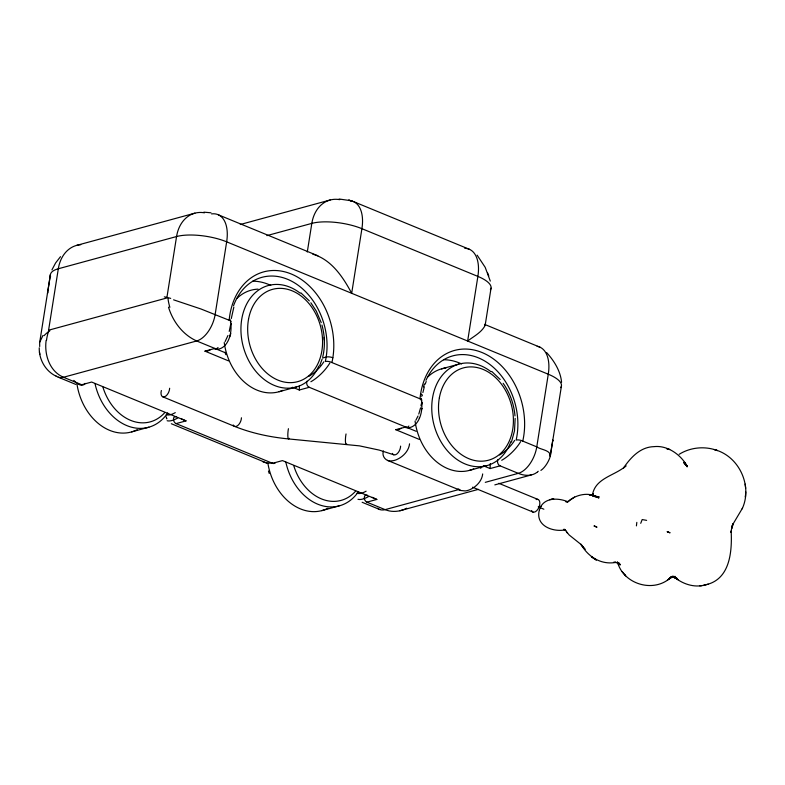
<?xml version="1.0" encoding="UTF-8"?>
<svg xmlns="http://www.w3.org/2000/svg" width="785" height="785" viewBox="0 0 785 785"><rect width="100%" height="100%" fill="white"/><g stroke="black" fill="none" stroke-linecap="round" stroke-linejoin="round"><path stroke-width="1.18" d="M715.302 449.864C739.372 456.654 752.727 486.18 742.188 508.778M745.75 491.91L745.397 497.14L745.505 495.61M409.554 443.829C408.789 450.933 403.127 456.684 396.857 459.529A34.579 19.203 -67.6 0 1 392.078 460.834C386.406 462.149 381.353 456.399 383.433 450.953M482.687 473.934C481.931 481.038 476.269 486.788 469.989 489.634A34.579 19.203 -67.6 0 1 465.22 490.939L460.707 490.497L387.564 460.393M491.047 288.124L485.14 325.402C481.568 332.467 473.757 336.333 467.644 341.024L477.879 276.408A36.012 20.008 -67.6 0 0 464.789 248.354M636.419 525.881L636.821 522.378M46.129 340.484C44.195 354.604 49.533 371.344 63.487 377.261L81.699 384.758L91.639 382.04L186.016 420.888L176.066 423.596A4.092 3.13 74.8 0 1 173.985 417.139L176.311 416.501M299.389 385.827L299.301 390.008L309.251 387.299L405.708 427.011A4.092 3.13 74.8 0 0 408.867 426.039M490.223 464.327L490.134 468.566L500.084 465.848L518.286 473.345C524.203 475.877 531.681 476.436 537.038 472.315M490.233 464.269L490.35 463.562M47.689 292.157L47.502 293.384L50.436 274.554L39.642 342.692L39.711 346.489M540.894 470.411C545.928 467.114 550.511 458.165 550.628 454.083L552.836 439.983L550.148 456.281C551.129 450.04 540.796 449.864 536.773 446.871L522.761 441.101A4.798 1.776 12.9 0 0 516.147 440.051A62.221 47.571 74.8 0 0 487.014 362.444A62.221 47.571 74.8 0 0 426 380.283M231.281 318.582L233.851 307.102M539.364 510.014C535.046 525.695 552.64 532.269 565.121 529.895L563.532 529.365L565.857 530.64M307.288 252.005L311.822 223.382A36.012 27.534 74.8 0 1 339.709 199.655M552.669 441.091L561.452 385.935M230.496 325.294L229.23 331.417M420.986 405.855L421.329 403.843M39.721 342.211L42.989 335.43M322.723 356.939C325.275 346.489 324.804 335.401 321.948 325.059M422.879 392.578L424.302 386.897M420.574 407.866L418.788 414.068M592.714 496.169L593.372 493.598L592.783 495.924M592.39 495.472C594.785 477.859 615.087 475.808 626.028 465.79L623.545 467.929C630.698 457.557 640.246 446.979 653.954 446.645C667.809 445.046 681.027 455.074 686.924 465.829L683.97 462.267L687.366 466.3L683.794 462.62L686.581 465.368L684.422 463.366M640.727 523.32L642.189 519.552L646.614 520.367M322.105 359.206L319.721 365.624M511.437 442.102L514.499 430.828L515.156 418.395M425.185 384.159L426.186 381.5M227.954 335.519L225.089 341.593M51.928 269.873L55.598 262.965L60.494 256.666M418.012 416.03L415.922 420.142M742.482 508.15L733.553 523.163L731.571 528.756L731.836 527.392L730.943 532.299L731.159 530.974C732.16 551.335 730.236 579.31 705.862 584.766M539.481 509.71C543.269 497.17 558.145 497.631 568.026 501.811L565.789 501.713L568.958 501.399M540.836 506.825L541.365 505.815M550.609 454.103L549.912 454.25M538.245 471.285L537.45 471.991M595.481 496.444L593.882 496.414L599.171 496.944L593.136 495.718L598.209 497.533C588.132 491.243 574.767 495.011 567.31 502.145M401.263 428.237L398.908 429.444L395.826 429.729L419.357 439.433M210.39 349.727L207.937 350.934L204.993 351.17L228.523 360.874M574.63 497.033L570.018 500.202M617.52 562.099C623.172 583.608 652.08 592.92 669.271 578.82M667.466 580.056L672.676 576.494M668.251 579.516L671.911 577.22L669.556 577.829L675.169 576.396L672.814 577.004M679.182 454.299C690.466 447.234 704.999 445.86 717.441 450.58L714.34 449.658M406.748 508.209C400.183 511.712 392.049 512.566 385.101 509.642L366.899 502.155A4.092 3.13 74.8 0 1 364.819 495.688L367.144 495.06M76.655 245.381L194.906 213.157M240.298 224.5L330.161 199.998M266.89 235.628L311.822 223.382A36.012 11.785 9 0 1 361.914 228.68L477.879 276.408A36.012 11.785 9 0 1 490.36 289.832M204.924 351.17L214.874 348.452A4.092 3.13 74.8 0 0 218.034 347.49M322.625 358.009L326.177 357.038A4.798 1.57 9 0 1 332.85 357.744M131.654 431.887L148.905 427.187M279.107 391.705L296.367 386.995M441.504 368.872L458.764 364.161M176.066 423.596L272.532 463.307L282.472 460.599L376.849 499.437L366.899 502.155M395.758 429.719L405.708 427.011M321.772 510.633L339.032 505.933M469.224 470.45L486.484 465.74M459.353 489.408L385.101 509.642A24.011 13.335 -67.6 0 1 377.516 508.219M485.287 482.343L518.286 473.345A24.011 13.335 -67.6 0 0 536.773 446.871L548.273 374.219A36.012 20.008 -67.6 0 0 537.156 346.322M399.8 510.78L478.399 489.359M494.825 484.885L531.19 474.974M672.882 576.995L670.557 576.995L676.66 577.829L671.509 576.475L676.582 578.466L672.411 576.249L678.083 579.673L673.275 576.239C681.841 583.775 693.94 588.132 705.205 584.933M702.85 585.532L708.217 584.158M549.49 499.643L553.768 498.926L551.443 499.299M701.672 585.688L699.7 585.816M339.11 199.007L350.699 200.675M203.855 212.156L210.988 212.804M615.067 562.364L617.942 562.708L613.693 562.305L615.931 562.394C601.202 565.121 587.936 556.879 580.959 544.162L585.08 549.382L580.164 543.779L569.135 534.958L564.621 529.227M186.016 420.888L181.364 418.798M593.882 496.414L596.1 496.64M376.78 499.437L372.159 497.307M312.822 254.212C331.378 259.501 343.055 277.076 351.68 293.296L361.914 228.68A36.012 20.008 -67.6 0 0 350.797 200.783M351.768 200.989L348.648 200.087L352.71 201.284M173.593 299.831L201.019 309.005L229.161 320.251A4.798 1.364 5.2 0 1 230.398 322.066M616.765 562.57L619.728 563.522L617.618 562.629L620.366 564.886L618.207 563.022M393.727 454.77L379.214 450.09L359.461 445.86L288.664 438.943C270.217 437.147 251.857 433.32 234.617 426.392L162.838 396.847M353.633 201.657L469.597 249.385M218.377 214.815L317.876 255.763M484.492 324.342L539.992 347.196M233.537 305.728A62.221 47.571 74.8 0 1 294.404 282.767A62.221 47.571 74.8 0 1 325.314 361.502A4.798 1.776 12.9 0 1 331.927 362.552L419.995 398.8A4.798 1.364 5.2 0 1 421.231 400.615M215.11 348.54L225.285 352.73M405.943 427.089L416.119 431.279M214.874 348.452L196.672 340.965C182.768 334.773 172.847 321.497 168.5 307.131M292.56 387.24L299.301 390.008M483.393 465.79L490.134 468.566M498.818 483.315L537.99 499.437M538.216 506.865L543.877 509.2M472.57 487.191L533.015 512.075M58.237 377.183L75.939 384.473M171.326 423.733L266.772 463.022M362.16 502.282L379.861 509.573M460.707 490.497L458.087 488.859M55.931 376.074C45.383 371.001 38.926 359.353 39.25 347.784M491.744 371.442L500.182 379.459M300.91 292.893L309.349 300.91M480.067 467.615L480.832 468.282M484.796 324.539L485.14 325.402M546.654 352.612C554.131 360.864 560.49 370.952 561.589 382.266M477.113 255.135L485.179 267.312L490.291 281.069M622.181 571.608L625.694 575.847L624.507 574.414M566.505 531.985L567.153 532.838M310.86 302.784L316.247 311.017L321.232 322.645M503.146 383.286C509.926 392.843 514.018 404.255 514.999 415.922M617.501 562.109L618.825 564.945L617.913 562.914M487.671 273.082L488.77 275.918M268.46 471L269.186 473.414M225.089 352.259L225.805 354.673M166.42 417.63L166.734 418.866L166.214 416.796M39.417 352.043L39.878 354.369M745.681 488.358L745.161 484.08M324.333 340.023L324.166 337.364M252.721 281.177A62.221 47.571 74.8 0 1 270.756 285.377M443.554 359.726A62.221 47.571 74.8 0 1 461.59 363.926M420.613 393.874A4.798 1.57 9 0 1 421.319 396.199M204.453 212.813A36.012 27.534 74.8 0 0 176.566 236.54L58.316 268.764A36.012 11.785 9 0 0 50.583 276.418M164.32 296.858A40.025 3.797 21.5 0 1 170.698 298.388M169.864 307.278A40.025 24.345 54.9 0 1 168 298.437M44.078 335.676A40.025 21.911 -5.1 0 1 49.857 330.77M46.462 340.513A40.025 32.254 -76.1 0 1 48.896 330.338M80.767 244.714A36.012 27.534 74.8 0 0 58.316 268.764L48.582 330.21L166.832 297.986L176.566 236.54A36.012 11.785 9 0 1 226.659 241.829L548.273 374.219A36.012 11.785 9 0 1 560.765 387.643M211.577 213.912A36.012 20.008 -67.6 0 1 226.659 241.829L215.149 314.481A24.011 13.335 -67.6 0 1 196.672 340.965L63.487 377.261A24.011 13.335 -67.6 0 1 55.892 375.838M229.161 320.251A67.019 51.241 74.8 0 1 291.225 273.975A67.019 51.241 74.8 0 1 331.927 362.542M230.339 319.799A23.874 15.229 85.6 0 1 214.855 349.031M419.995 398.8A67.019 51.241 74.8 0 1 482.059 352.534A67.019 51.241 74.8 0 1 522.761 441.101M520.681 441.582A23.874 9.332 -45.5 0 1 501.713 460.295M366.114 491.194A18.781 7.301 -45.3 0 1 357.008 493.108M368.518 496.571A23.874 9.332 -45.5 0 1 357.97 499.289M309.251 387.299A4.092 3.13 74.8 0 1 307.004 381.176M329.847 363.033A23.874 9.332 -45.5 0 1 310.88 381.736M272.542 462.797A23.874 18.33 -63.3 0 1 262.504 461.541M275.407 462.689A4.092 3.13 74.8 0 1 272.532 463.307M500.084 465.848A4.092 3.13 74.8 0 1 497.837 459.725M421.172 398.348A23.874 15.229 85.6 0 1 405.688 427.58M81.669 385.366A23.874 15.229 85.6 0 1 73.878 380.401M85.084 383.384A4.092 3.13 74.8 0 1 81.699 384.758M177.685 418.022A23.874 9.332 -45.5 0 1 167.136 420.74M175.281 412.645A18.781 7.301 -45.3 0 1 166.283 414.617M323.812 361.826A18.781 7.301 -45.3 0 1 308.711 376.408M423.468 386.956A62.221 47.571 74.8 0 1 424.469 384.032M514.646 440.375A18.781 7.301 -45.3 0 1 499.545 454.957M231.241 323.744A18.781 11.991 85.3 0 1 231.339 324.637M230.79 333.38A18.781 11.991 85.3 0 1 229.662 336.922M422.075 402.293A18.781 11.991 85.3 0 1 422.232 403.892M422.163 408.573A18.781 11.991 85.3 0 1 422.134 408.877M419.327 417.797A18.781 11.991 85.3 0 1 419.18 418.032M355.634 491.116A47.846 36.581 74.8 0 1 293.737 465.633M358.539 491.508A52.644 40.251 74.8 0 1 317.984 504.284A52.644 40.251 74.8 0 1 285.838 462.139M328.042 508.248A52.644 40.251 74.8 0 1 267.881 463.16M473.757 468.88A52.644 40.251 74.8 0 1 415.069 421.113M427.982 376.771A52.644 40.251 74.8 0 1 445.988 367.939M510.888 441.582A52.644 40.251 74.8 0 1 456.173 458.901A52.644 40.251 74.8 0 1 435.606 386.73A52.644 40.251 74.8 0 1 490.978 371.707M164.811 412.567A47.846 36.581 74.8 0 1 102.904 387.084M167.705 412.959A52.644 40.251 74.8 0 1 127.15 425.735A52.644 40.251 74.8 0 1 95.005 383.59M137.208 429.699A52.644 40.251 74.8 0 1 77.048 384.611M282.924 390.331A52.644 40.251 74.8 0 1 224.235 342.564M237.148 298.221A52.644 40.251 74.8 0 1 258.029 289.145M318.798 366.134A52.644 40.251 74.8 0 1 263.564 378.988A52.644 40.251 74.8 0 1 245.205 307.151A52.644 40.251 74.8 0 1 300.145 293.158M241.446 417.787A6.79 3.768 -67.6 0 1 237.963 425.352A6.79 3.768 -67.6 0 1 233.194 424.96M169.658 388.241A6.79 3.768 -67.6 0 1 164.32 396.867A6.79 3.768 -67.6 0 1 161.357 390.508M289.223 438.334A6.79 1.276 -84.8 0 1 287.879 436.695A6.79 1.276 -84.8 0 1 288.438 428.708M346.666 443.849A6.79 1.276 -84.8 0 1 345.459 441.68A6.79 1.276 -84.8 0 1 346.038 433.958M536.126 499.545A6.79 3.768 -67.6 0 1 539.01 507.159A6.79 3.768 -67.6 0 1 531.592 510.642M400.615 446.106A6.8 3.778 -67.6 0 1 397.171 453.72A6.8 3.778 -67.6 0 1 392.363 453.387M732.238 525.891L731.836 527.284L732.964 523.703L732.238 525.891M589.957 494.815L588.966 494.648L592.351 495.207L589.957 494.815M666.73 448.647L669.605 449.52L666.73 448.647M594.834 526.235L593.99 525.93L596.973 527.196L594.834 526.235M667.947 531.985L667.103 531.671L670.076 532.819L667.947 531.985M596.237 559.97L591.37 556.751L596.217 559.96M596.247 496.689L595.305 496.248L598.886 497.965L596.247 496.689M685.187 463.376L684.628 462.512L687.179 466.869L685.187 463.376M439.355 397.838A47.846 36.581 74.8 0 0 487.397 460.491A47.846 36.581 74.8 0 0 501.154 383.796A47.846 36.581 74.8 0 0 439.355 397.838M248.521 319.289A47.846 36.581 74.8 0 0 296.563 381.942A47.846 36.581 74.8 0 0 310.32 305.247A47.846 36.581 74.8 0 0 248.521 319.289"/></g></svg>
